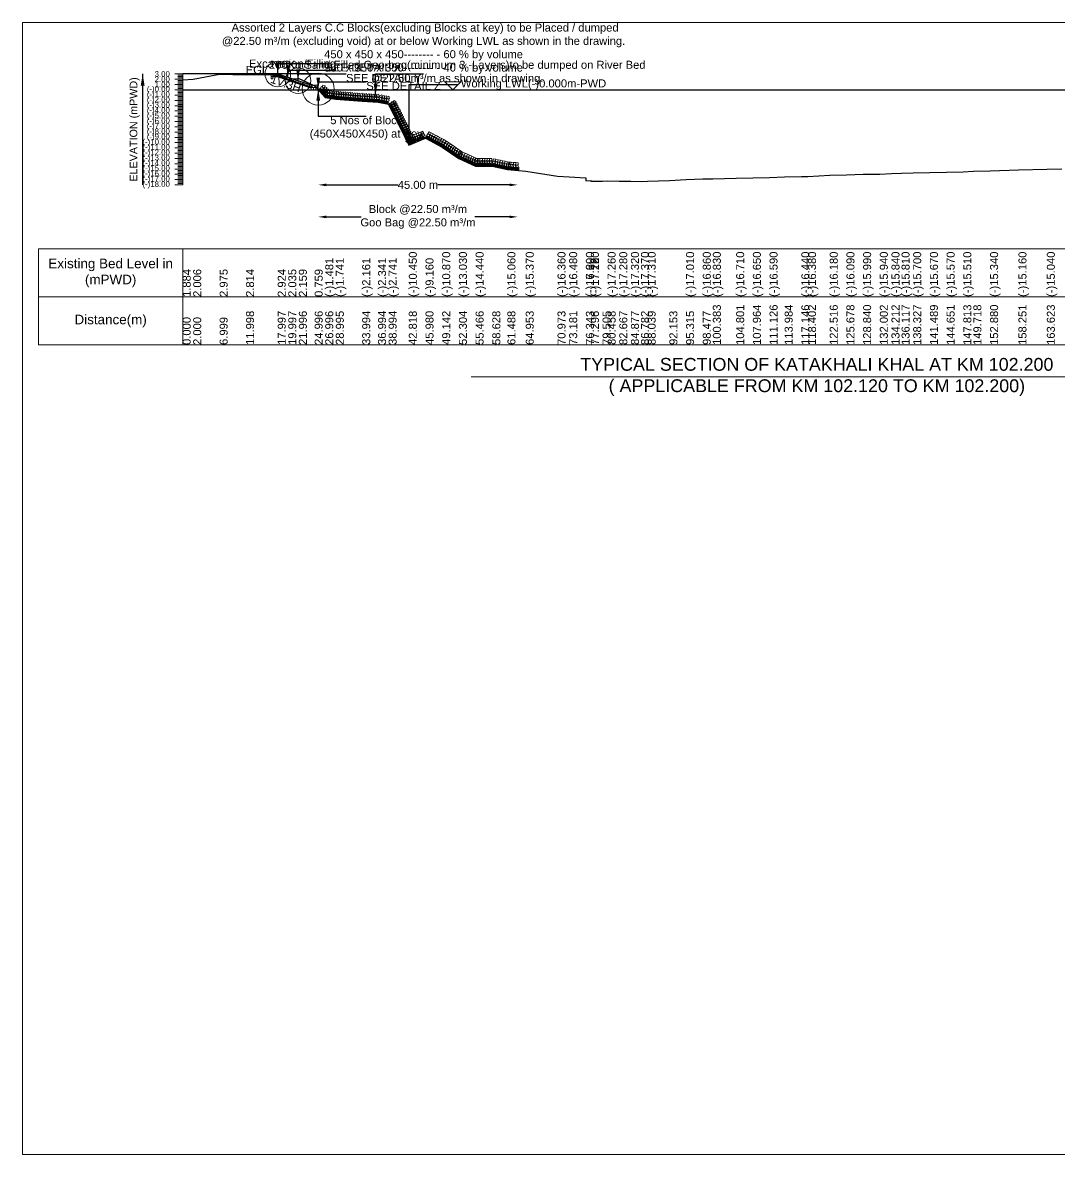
# Model space of a CAD drawing. Header units: inches. Extents: x 89000 to 845000, y -7071 to 31.
# Drawn here: x 475000 to 481478, y -7071 to 0 of the extents above; entities that cross this region are included whole.
import ezdxf

# ---------------------------------------------------------------- set-up
doc = ezdxf.new("R2010")
doc.units = ezdxf.units.IN
doc.header["$LTSCALE"] = 7
doc.header["$MEASUREMENT"] = 0
for name, color, linetype, lineweight in [('Cross section Data Border', 7, 'Continuous', 9), ('Cross Section Labels', 7, 'Continuous', 9), ('Existing_Bed_Level for Xsection', 7, 'Continuous', 25), ('Long Section Labels', 7, 'Continuous', 9)]:
    doc.layers.add(name, color=color, linetype=linetype, lineweight=lineweight)
doc.styles.get("Standard").update_dxf_attribs({"font": 'arial.ttf'})
doc.dimstyles.new('Appron Lebeling Style', dxfattribs={"dimtxt": 50, "dimasz": 50, "dimexe": 0.18, "dimexo": 0.0625, "dimgap": 0.09, "dimtad": 0, "dimtih": 1, "dimtoh": 1, "dimdec": 4, "dimzin": 0, "dimdsep": 46, "dimtxsty": 'Standard', "dimcen": 0.09, "dimse1": 1, "dimse2": 1, "dimadec": 0, "dimazin": 0, "dimtfac": 1, "dimtdec": 4, "dimtofl": 0, "dimtmove": 0, "dimatfit": 3, "dimfxl": 1, "dimtolj": 1, "dimtzin": 0, "dimarcsym": 0})
doc.dimstyles.get("Standard").update_dxf_attribs({"dimtxt": 0.18, "dimasz": 0.18, "dimexe": 0.18, "dimexo": 0.0625, "dimgap": 0.09, "dimtad": 0, "dimtih": 1, "dimtoh": 1, "dimdec": 4, "dimzin": 0, "dimdsep": 46, "dimtxsty": 'Standard', "dimcen": 0.09, "dimadec": 0, "dimazin": 0, "dimtfac": 1, "dimtdec": 4, "dimtofl": 0, "dimtmove": 0, "dimatfit": 3, "dimfxl": 1, "dimtolj": 1, "dimtzin": 0, "dimarcsym": 0})

# ---------------------------------------------------------------- blocks, each defined once
blk = doc.blocks.new('*D311')
at = {"layer": 'Cross Section Labels', "color": 0, "lineweight": -2, "transparency": 16777216}
for p, q in [((476897.2, -1013.8), (477346.5, -1013.8)), ((478042.9, -1013.8), (477593.7, -1013.8))]:
    blk.add_line(p, q, dxfattribs=at)
at = {"layer": 'Cross Section Labels', "color": 0, "transparency": 16777216}
for points in [[(476897.2, -1005.5), (476897.2, -1022.1), (476847.2, -1013.8)], [(478042.9, -1005.5), (478042.9, -1022.1), (478092.9, -1013.8)]]:
    blk.add_solid(points, dxfattribs=at)
at = {"layer": 'Defpoints', "color": 0, "transparency": 16777216}
for p in [(476847.2, -419.8), (478092.9, -922.5), (478092.9, -1013.8)]:
    blk.add_point(p, dxfattribs=at)
at = {"layer": 'Cross Section Labels', "color": 0, "transparency": 16777216, "insert": (477470.1, -1013.8), "char_height": 50, "attachment_point": 5}
blk.add_mtext('\\A1;45.00 m', dxfattribs=at)
blk = doc.blocks.new('*D312')
at = {"layer": 'Cross Section Labels', "color": 0, "lineweight": -2, "transparency": 16777216}
for p, q in [((476897.2, -1213.8), (477114.5, -1213.8)), ((478042.9, -1213.8), (477825.7, -1213.8))]:
    blk.add_line(p, q, dxfattribs=at)
at = {"layer": 'Cross Section Labels', "color": 0, "transparency": 16777216}
for points in [[(476897.2, -1205.5), (476897.2, -1222.1), (476847.2, -1213.8)], [(478042.9, -1205.5), (478042.9, -1222.1), (478092.9, -1213.8)]]:
    blk.add_solid(points, dxfattribs=at)
at = {"layer": 'Defpoints', "color": 0, "transparency": 16777216}
for p in [(476847.2, -419.8), (478092.9, -922.5), (478092.9, -1213.8)]:
    blk.add_point(p, dxfattribs=at)
at = {"layer": 'Cross Section Labels', "color": 0, "transparency": 16777216, "insert": (477470.1, -1213.8), "char_height": 50, "attachment_point": 5}
blk.add_mtext('\\A1;Block @22.50 m³/m ^JGoo Bag @22.50 m³/m ', dxfattribs=at)

msp = doc.modelspace()

# ---------------------------------------------------------------- linework, layer by layer
at = {"layer": 'Cross section Data Border'}
msp.add_lwpolyline([(475100, -1413.79), (484025.2703, -1413.79), (484025.2703, -2013.79), (475100, -2013.79)], close=True, dxfattribs=at)
for points in [[(476000, -1413.79), (476000, -2013.79)], [(475100, -1713.79), (484025.2703, -1713.79)]]:
    msp.add_lwpolyline(points, dxfattribs=at)
at = {"layer": 'Cross Section Labels'}
for points in [[(475000, 0), (485000, 0), (485000, -7071), (475000, -7071)], [(477688.22452, -419.79), (477738.22452, -369.79), (477638.22452, -369.79)]]:
    msp.add_lwpolyline(points, close=True, dxfattribs=at)
msp.add_lwpolyline([(477802.63515, -2213.79), (479962.63515, -2213.79), (482122.63515, -2213.79)], dxfattribs=at)
for centre, radius in [((476594.77452, -320.79), 80), ((476720.99952, -362.865), 80), ((476847.22452, -414.84), 100)]:
    msp.add_circle(centre, radius, dxfattribs=at)
at = {"layer": 'Existing_Bed_Level for Xsection'}
for points in [[(476847.22452, -320.79), (476000, -320.79)], [(476000, -357.618), (476065.98918, -353.592), (476230.96214, -321.615), (476395.9351, -326.928), (476593.90265, -323.298), (476659.89183, -352.635), (476725.88102, -348.543), (476824.86479, -394.743), (476890.85398, -468.663), (476956.84316, -477.243), (477121.81612, -491.103), (477220.79989, -497.043), (477286.78908, -510.243), (477412.97907, -764.64), (477517.32976, -722.07), (477621.68104, -778.5), (477726.03278, -849.78), (477830.38491, -896.31), (477934.73737, -896.31), (478029.1054, -916.77), (478143.44307, -927), (478342.10462, -959.67), (478414.96897, -963.63), (478519.31397, -970.56), (478519.31397, -987.39), (478550.7798, -986.07), (478550.7798, -988.05), (478550.7798, -990.36), (478623.65978, -990.36), (478655.11946, -989.37), (478728.00631, -990.03), (478800.94047, -991.35), (478863.80217, -993), (478905.29194, -991.02), (479041.04944, -986.07), (479145.39814, -981.12), (479249.74726, -976.17), (479312.63952, -975.18), (479458.44658, -971.22), (479562.79673, -969.24), (479667.14716, -967.26), (479761.47955, -963.63), (479865.81921, -962.31), (479907.25998, -960.33), (480043.04229, -953.73), (480147.38794, -950.76), (480251.73406, -947.46), (480356.08061, -945.81), (480429.00546, -942.51), (480491.8723, -941.52), (480564.77489, -937.89), (480669.12257, -936.9), (480773.47058, -933.6), (480877.81889, -931.62), (480940.70567, -927), (481045.04869, -926.01), (481222.29117, -920.07), (481399.56442, -916.11), (481493.88351, -913.8)], [(476810.09952, -392.565), (476596.29863, -321.29804), (476594.77452, -320.79), (476593.16797, -320.79), (476563.46797, -320.79)], [(476563.46797, -330.69), (476593.16797, -330.69), (476810.09952, -403.00052)], [(476563.46797, -333.99), (476592.63245, -333.99), (476805.48245, -404.94)], [(476563.46797, -337.29), (476592.09694, -337.29), (476802.67452, -407.48253)], [(476000, -419.79), (483925.2703, -419.79)]]:
    msp.add_lwpolyline(points, dxfattribs=at)
at = {"layer": 'Long Section Labels'}
for points in [[(476000, -320.79), (475950, -320.79)], [(476000, -329.04), (475970, -329.04)], [(476000, -337.29), (475970, -337.29)], [(476000, -345.54), (475970, -345.54)], [(476000, -1013.79), (476000, -980.79), (476000, -947.79), (476000, -914.79), (476000, -881.79), (476000, -848.79), (476000, -815.79), (476000, -782.79), (476000, -749.79), (476000, -716.79), (476000, -683.79), (476000, -650.79), (476000, -617.79), (476000, -584.79), (476000, -551.79), (476000, -518.79), (476000, -485.79), (476000, -452.79), (476000, -419.79), (476000, -386.79), (476000, -353.79), (476000, -320.79)], [(476000, -353.79), (475950, -353.79)], [(476000, -386.79), (475950, -386.79)], [(476000, -419.79), (475950, -419.79)], [(476000, -362.04), (475970, -362.04)], [(476000, -370.29), (475970, -370.29)], [(476000, -378.54), (475970, -378.54)], [(476000, -395.04), (475970, -395.04)], [(476000, -403.29), (475970, -403.29)], [(476000, -411.54), (475970, -411.54)], [(476000, -452.79), (475950, -452.79)], [(476000, -485.79), (475950, -485.79)], [(476000, -428.04), (475970, -428.04)], [(476000, -436.29), (475970, -436.29)], [(476000, -444.54), (475970, -444.54)], [(476000, -461.04), (475970, -461.04)], [(476000, -469.29), (475970, -469.29)], [(476000, -477.54), (475970, -477.54)], [(476000, -494.04), (475970, -494.04)], [(476000, -518.79), (475950, -518.79)], [(476000, -551.79), (475950, -551.79)], [(476000, -502.29), (475970, -502.29)], [(476000, -510.54), (475970, -510.54)], [(476000, -527.04), (475970, -527.04)], [(476000, -535.29), (475970, -535.29)], [(476000, -543.54), (475970, -543.54)], [(476000, -560.04), (475970, -560.04)], [(476000, -584.79), (475950, -584.79)], [(476000, -617.79), (475950, -617.79)], [(476000, -568.29), (475970, -568.29)], [(476000, -576.54), (475970, -576.54)], [(476000, -593.04), (475970, -593.04)], [(476000, -601.29), (475970, -601.29)], [(476000, -609.54), (475970, -609.54)], [(476000, -626.04), (475970, -626.04)], [(476000, -634.29), (475970, -634.29)], [(476000, -650.79), (475950, -650.79)], [(476000, -683.79), (475950, -683.79)], [(476000, -642.54), (475970, -642.54)], [(476000, -659.04), (475970, -659.04)], [(476000, -667.29), (475970, -667.29)], [(476000, -675.54), (475970, -675.54)], [(476000, -692.04), (475970, -692.04)], [(476000, -700.29), (475970, -700.29)], [(476000, -716.79), (475950, -716.79)], [(476000, -749.79), (475950, -749.79)], [(476000, -708.54), (475970, -708.54)], [(476000, -725.04), (475970, -725.04)], [(476000, -733.29), (475970, -733.29)], [(476000, -741.54), (475970, -741.54)], [(476000, -758.04), (475970, -758.04)], [(476000, -766.29), (475970, -766.29)], [(476000, -774.54), (475970, -774.54)], [(476000, -782.79), (475950, -782.79)], [(476000, -815.79), (475950, -815.79)], [(476000, -791.04), (475970, -791.04)], [(476000, -799.29), (475970, -799.29)], [(476000, -807.54), (475970, -807.54)], [(476000, -824.04), (475970, -824.04)], [(476000, -832.29), (475970, -832.29)], [(476000, -840.54), (475970, -840.54)], [(476000, -848.79), (475950, -848.79)], [(476000, -881.79), (475950, -881.79)], [(476000, -914.79), (475950, -914.79)], [(476000, -857.04), (475970, -857.04)], [(476000, -865.29), (475970, -865.29)], [(476000, -873.54), (475970, -873.54)], [(476000, -890.04), (475970, -890.04)], [(476000, -898.29), (475970, -898.29)], [(476000, -906.54), (475970, -906.54)], [(476000, -947.79), (475950, -947.79)], [(476000, -980.79), (475950, -980.79)], [(476000, -923.04), (475970, -923.04)], [(476000, -931.29), (475970, -931.29)], [(476000, -939.54), (475970, -939.54)], [(476000, -956.04), (475970, -956.04)], [(476000, -964.29), (475970, -964.29)], [(476000, -972.54), (475970, -972.54)], [(476000, -989.04), (475970, -989.04)], [(476000, -1013.79), (475950, -1013.79)], [(476000, -997.29), (475970, -997.29)], [(476000, -1005.54), (475970, -1005.54)]]:
    msp.add_lwpolyline(points, dxfattribs=at)
for points in [[(476563.46797, -320.79), (476553.56797, -320.79), (476553.56797, -335.64), (476563.46797, -335.64)], [(476563.46797, -335.64), (476553.56797, -335.64), (476553.56797, -350.49), (476563.46797, -350.49)], [(476578.31797, -320.79), (476563.46797, -320.79), (476563.46797, -330.69), (476578.31797, -330.69)], [(476593.16797, -320.79), (476578.31797, -320.79), (476578.31797, -330.69), (476593.16797, -330.69)], [(476610.38657, -325.99402), (476596.29863, -321.29804), (476593.16797, -330.69), (476607.25592, -335.38598)], [(476624.47452, -330.69), (476610.38657, -325.99402), (476607.25592, -335.38598), (476621.34386, -340.08196)], [(476638.56247, -335.38598), (476624.47452, -330.69), (476621.34386, -340.08196), (476635.43181, -344.77795)], [(476652.65041, -340.08196), (476638.56247, -335.38598), (476635.43181, -344.77795), (476649.51976, -349.47393)], [(476666.73836, -344.77795), (476652.65041, -340.08196), (476649.51976, -349.47393), (476663.60771, -354.16991)], [(476680.82631, -349.47393), (476666.73836, -344.77795), (476663.60771, -354.16991), (476677.69565, -358.86589)], [(476694.91425, -354.16991), (476680.82631, -349.47393), (476677.69565, -358.86589), (476691.7836, -363.56188)], [(476709.0022, -358.86589), (476694.91425, -354.16991), (476691.7836, -363.56188), (476705.87155, -368.25786)], [(476723.09015, -363.56188), (476709.0022, -358.86589), (476705.87155, -368.25786), (476719.95949, -372.95384)], [(476737.1781, -368.25786), (476723.09015, -363.56188), (476719.95949, -372.95384), (476734.04744, -377.64982)], [(476751.26604, -372.95384), (476737.1781, -368.25786), (476734.04744, -377.64982), (476748.13539, -382.34581)], [(476765.35399, -377.64982), (476751.26604, -372.95384), (476748.13539, -382.34581), (476762.22333, -387.04179)], [(476779.44194, -382.34581), (476765.35399, -377.64982), (476762.22333, -387.04179), (476776.31128, -391.73777)], [(476793.52988, -387.04179), (476779.44194, -382.34581), (476776.31128, -391.73777), (476790.39923, -396.43375)], [(476807.61783, -391.73777), (476793.52988, -387.04179), (476790.39923, -396.43375), (476804.48718, -401.12973)], [(476817.52452, -404.94), (476802.67452, -404.94), (476802.67452, -419.79), (476817.52452, -419.79)], [(476824.94952, -390.09), (476810.09952, -390.09), (476810.09952, -404.94), (476824.94952, -404.94)], [(476832.37452, -404.94), (476817.52452, -404.94), (476817.52452, -419.79), (476832.37452, -419.79)], [(476839.79952, -390.09), (476824.94952, -390.09), (476824.94952, -404.94), (476839.79952, -404.94)], [(476847.22452, -404.94), (476832.37452, -404.94), (476832.37452, -419.79), (476847.22452, -419.79)], [(476879.64239, -404.45467), (476865.54169, -399.79713), (476860.88415, -413.89783), (476874.98485, -418.55537)], [(476889.53182, -415.53265), (476875.43112, -410.87511), (476870.77358, -424.97581), (476884.87428, -429.63335)], [(476890.72037, -394.56524), (476876.61967, -389.9077), (476871.96213, -404.0084), (476886.06283, -408.66594)], [(476899.42125, -426.61063), (476885.32055, -421.95309), (476880.66301, -436.05379), (476894.76372, -440.71133)], [(476900.6098, -405.64322), (476886.5091, -400.98568), (476881.85156, -415.08638), (476895.95226, -419.74392)], [(476901.20459, -420.34817), (476887.4907, -426.0448), (476893.18733, -439.7587), (476906.90122, -434.06206)], [(476910.49923, -416.7212), (476896.39853, -412.06366), (476891.74099, -426.16436), (476905.84169, -430.8219)], [(476920.38867, -427.79918), (476906.28796, -423.14164), (476901.63042, -437.24234), (476915.73113, -441.89988)], [(476915.93063, -422.26287), (476902.21674, -427.9595), (476907.91338, -441.6734), (476921.62727, -435.97676)], [(476930.65668, -424.17757), (476916.94279, -429.8742), (476922.63942, -443.5881), (476936.35331, -437.89146)], [(476899.28989, -435.07422), (476885.576, -440.77085), (476891.27263, -454.48474), (476904.98652, -448.78811)], [(476909.31069, -437.68861), (476895.20998, -433.03107), (476890.55244, -447.13177), (476904.65315, -451.78931)], [(476914.01593, -436.98891), (476900.30204, -442.68555), (476905.99868, -456.39944), (476919.71257, -450.70281)], [(476928.74198, -438.90361), (476915.02809, -444.60025), (476920.72472, -458.31414), (476934.43861, -452.61751)], [(476943.46803, -440.81831), (476929.75413, -446.51495), (476935.45077, -460.22884), (476949.16466, -454.53221)], [(476945.38273, -426.09227), (476931.66883, -431.7889), (476937.36547, -445.5028), (476951.07936, -439.80616)], [(476958.19407, -442.73301), (476944.48018, -448.42965), (476950.17681, -462.14354), (476963.89071, -456.44691)], [(476960.10877, -428.00697), (476946.39488, -433.7036), (476952.09151, -447.4175), (476965.80541, -441.72086)], [(476971.4216, -443.9505), (476957.98088, -450.26473), (476964.2951, -463.70545), (476977.73583, -457.39123)], [(476972.66483, -429.15264), (476959.2241, -435.46686), (476965.53833, -448.90758), (476978.97905, -442.59336)], [(476986.21947, -445.19373), (476972.77875, -451.50795), (476979.09297, -464.94868), (476992.53369, -458.63445)], [(476987.4627, -430.39586), (476974.02197, -436.71008), (476980.33619, -450.15081), (476993.77692, -443.83659)], [(477001.01734, -446.43695), (476987.57661, -452.75118), (476993.89084, -466.1919), (477007.33156, -459.87768)], [(477002.26056, -431.63909), (476988.81984, -437.95331), (476995.13406, -451.39403), (477008.57479, -445.07981)], [(477015.81521, -447.68018), (477002.37448, -453.9944), (477008.68871, -467.43513), (477022.12943, -461.1209)], [(477017.05843, -432.88231), (477003.61771, -439.19653), (477009.93193, -452.63726), (477023.37265, -446.32304)], [(477030.61308, -448.9234), (477017.17235, -455.23763), (477023.48657, -468.67835), (477036.9273, -462.36413)], [(477031.8563, -434.12554), (477018.41557, -440.43976), (477024.7298, -453.88048), (477038.17052, -447.56626)], [(477045.41094, -450.16663), (477031.97022, -456.48085), (477038.28444, -469.92158), (477051.72517, -463.60735)], [(477046.65417, -435.36876), (477033.21344, -441.68298), (477039.52767, -455.12371), (477052.96839, -448.80949)], [(477060.20881, -451.40985), (477046.76809, -457.72408), (477053.08231, -471.1648), (477066.52303, -464.85058)], [(477061.45204, -436.61198), (477048.01131, -442.92621), (477054.32553, -456.36693), (477067.76626, -450.05271)], [(477075.00668, -452.65308), (477061.56595, -458.9673), (477067.88018, -472.40803), (477081.3209, -466.0938)], [(477076.2499, -437.85521), (477062.80918, -444.16943), (477069.1234, -457.61016), (477082.56413, -451.29593)], [(477089.80455, -453.8963), (477076.36382, -460.21052), (477082.67804, -473.65125), (477096.11877, -467.33703)], [(477091.04777, -439.09843), (477077.60705, -445.41266), (477083.92127, -458.85338), (477097.36199, -452.53916)], [(477104.60241, -455.13953), (477091.16169, -461.45375), (477097.47591, -474.89447), (477110.91664, -468.58025)], [(477105.84564, -440.34166), (477092.40491, -446.65588), (477098.71914, -460.09661), (477112.15986, -453.78238)], [(477119.40028, -456.38275), (477105.95956, -462.69697), (477112.27378, -476.1377), (477125.71451, -469.82348)], [(477120.64351, -441.58488), (477107.20278, -447.89911), (477113.517, -461.33983), (477126.95773, -455.02561)], [(477133.3953, -457.33988), (477120.10917, -463.97322), (477126.74251, -477.25935), (477140.02864, -470.62601)], [(477134.28484, -442.51654), (477120.99871, -449.14989), (477127.63206, -462.43602), (477140.91819, -455.80267)], [(477148.21863, -458.22942), (477134.9325, -464.86277), (477141.56584, -478.1489), (477154.85198, -471.51555)], [(477149.10818, -443.40609), (477135.82205, -450.03943), (477142.45539, -463.32556), (477155.74152, -456.69222)], [(477163.04197, -459.11897), (477149.75583, -465.75231), (477156.38918, -479.03844), (477169.67531, -472.4051)], [(477163.93151, -444.29564), (477150.64538, -450.92898), (477157.27872, -464.21511), (477170.56485, -457.58177)], [(477177.8653, -460.00851), (477164.57917, -466.64186), (477171.21251, -479.92799), (477184.49864, -473.29465)], [(477178.75484, -445.18518), (477165.46871, -451.81852), (477172.10206, -465.10466), (477185.38819, -458.47131)], [(477192.68863, -460.89806), (477179.4025, -467.5314), (477186.03584, -480.81753), (477199.32197, -474.18419)], [(477193.57818, -446.07473), (477180.29205, -452.70807), (477186.92539, -465.9942), (477200.21152, -459.36086)], [(477207.51196, -461.78761), (477194.22583, -468.42095), (477200.85918, -481.70708), (477214.14531, -475.07374)], [(477208.40151, -446.96427), (477195.11538, -453.59762), (477201.74872, -466.88375), (477215.03485, -460.2504)], [(477222.3353, -462.67715), (477209.04917, -469.3105), (477215.68251, -482.59663), (477228.96864, -475.96328)], [(477223.22484, -447.85382), (477209.93871, -454.48716), (477216.57206, -467.77329), (477229.85819, -461.13995)], [(477241.5924, -466.12468), (477227.5225, -470.87447), (477232.2723, -484.94437), (477246.3422, -480.19457)], [(477244.50518, -451.56314), (477230.43529, -456.31294), (477235.18508, -470.38284), (477249.25498, -465.63304)], [(477256.15393, -469.03746), (477242.08404, -473.78726), (477246.83383, -487.85715), (477260.90373, -483.10735)], [(477259.06671, -454.47593), (477244.99682, -459.22572), (477249.74662, -473.29562), (477263.81651, -468.54582)], [(477270.71546, -471.95024), (477256.64557, -476.70004), (477261.39536, -490.76993), (477275.46526, -486.02014)], [(477273.62824, -457.38871), (477259.55835, -462.13851), (477264.30815, -476.2084), (477278.37804, -471.45861)], [(477285.27699, -474.86303), (477271.2071, -479.61282), (477275.95689, -493.68272), (477290.02679, -488.93292)], [(477288.18978, -460.30149), (477274.11988, -465.05129), (477278.86968, -479.12119), (477292.93957, -474.37139)], [(477320.45884, -500.71653), (477308.09731, -492.4876), (477299.86839, -504.84912), (477312.22991, -513.07805)], [(477333.76211, -494.11763), (477321.40058, -485.8887), (477313.17166, -498.25023), (477325.53318, -506.47915)], [(477327.05773, -514.0198), (477314.69621, -505.79087), (477306.46728, -518.1524), (477318.82881, -526.38132)], [(477333.65663, -527.32307), (477321.29511, -519.09414), (477313.06618, -531.45567), (477325.42771, -539.68459)], [(477340.25553, -540.62634), (477327.89401, -532.39742), (477319.66508, -544.75894), (477332.0266, -552.98787)], [(477340.36101, -507.4209), (477327.99948, -499.19197), (477319.77056, -511.5535), (477332.13208, -519.78242)], [(477346.85443, -553.92961), (477334.4929, -545.70069), (477326.26398, -558.06221), (477338.6255, -566.29114)], [(477346.9599, -520.72417), (477334.59838, -512.49525), (477326.36945, -524.85677), (477338.73098, -533.0857)], [(477353.45333, -567.23289), (477341.0918, -559.00396), (477332.86288, -571.36548), (477345.2244, -579.59441)], [(477353.5588, -534.02744), (477341.19728, -525.79852), (477332.96835, -538.16004), (477345.32988, -546.38897)], [(477360.1577, -547.33072), (477347.79618, -539.10179), (477339.56725, -551.46331), (477351.92877, -559.69224)], [(477366.7566, -560.63399), (477354.39507, -552.40506), (477346.16615, -564.76659), (477358.52767, -572.99551)], [(477360.05222, -580.53616), (477347.6907, -572.30723), (477339.46177, -584.66876), (477351.8233, -592.89768)], [(477366.65112, -593.83943), (477354.2896, -585.6105), (477346.06067, -597.97203), (477358.4222, -606.20095)], [(477373.25002, -607.1427), (477360.8885, -598.91378), (477352.65957, -611.2753), (477365.02109, -619.50423)], [(477373.3555, -573.93726), (477360.99397, -565.70833), (477352.76505, -578.06986), (477365.12657, -586.29878)], [(477379.84892, -620.44597), (477367.48739, -612.21705), (477359.25847, -624.57857), (477371.61999, -632.8075)], [(477379.95439, -587.24053), (477367.59287, -579.01161), (477359.36394, -591.37313), (477371.72547, -599.60206)], [(477386.44782, -633.74925), (477374.08629, -625.52032), (477365.85737, -637.88184), (477378.21889, -646.11077)], [(477386.55329, -600.5438), (477374.19177, -592.31488), (477365.96284, -604.6764), (477378.32437, -612.90533)], [(477393.15219, -613.84708), (477380.79067, -605.61815), (477372.56174, -617.97967), (477384.92326, -626.2086)], [(477399.75109, -627.15035), (477387.38956, -618.92142), (477379.16064, -631.28295), (477391.52216, -639.51187)], [(477406.34999, -640.45362), (477393.98846, -632.22469), (477385.75954, -644.58622), (477398.12106, -652.81514)], [(477393.04671, -647.05252), (477380.68519, -638.82359), (477372.45626, -651.18512), (477384.81779, -659.41404)], [(477399.64561, -660.35579), (477387.28409, -652.12686), (477379.05516, -664.48839), (477391.41669, -672.71731)], [(477406.24451, -673.65906), (477393.88298, -665.43014), (477385.65406, -677.79166), (477398.01558, -686.02059)], [(477412.84341, -686.96233), (477400.48188, -678.73341), (477392.25296, -691.09493), (477404.61448, -699.32386)], [(477412.94888, -653.75689), (477400.58736, -645.52797), (477392.35843, -657.88949), (477404.71996, -666.11842)], [(477419.4423, -700.26561), (477407.08078, -692.03668), (477398.85185, -704.3982), (477411.21338, -712.62713)], [(477419.54778, -667.06016), (477407.18626, -658.83124), (477398.95733, -671.19276), (477411.31886, -679.42169)], [(477426.0412, -713.56888), (477413.67968, -705.33995), (477405.45075, -717.70148), (477417.81228, -725.9304)], [(477426.14668, -680.36344), (477413.78515, -672.13451), (477405.55623, -684.49604), (477417.91775, -692.72496)], [(477432.40144, -699.0852), (477425.80254, -685.78192), (477412.49927, -692.38082), (477419.09816, -705.68409)], [(477431.51769, -706.82422), (477417.76783, -712.43349), (477423.37711, -726.18335), (477437.12696, -720.57408)], [(477439.00033, -712.38847), (477432.40144, -699.0852), (477419.09816, -705.68409), (477425.69706, -718.98737)], [(477445.26755, -701.21495), (477431.51769, -706.82422), (477437.12696, -720.57408), (477450.87682, -714.96481)], [(477459.01741, -695.60568), (477445.26755, -701.21495), (477450.87682, -714.96481), (477464.62668, -709.35554)], [(477472.76726, -689.99641), (477459.01741, -695.60568), (477464.62668, -709.35554), (477478.37653, -703.74626)], [(477472.99767, -703.00715), (477463.88756, -714.7344), (477475.61481, -723.84451), (477484.72492, -712.11726)], [(477486.51712, -684.38714), (477472.76726, -689.99641), (477478.37653, -703.74626), (477492.12639, -698.13699)], [(477486.74753, -697.39788), (477477.63742, -709.12512), (477489.36467, -718.23524), (477498.47478, -706.50799)], [(477500.26698, -678.77786), (477486.51712, -684.38714), (477492.12639, -698.13699), (477505.87625, -692.52772)], [(477500.49739, -691.7886), (477491.38728, -703.51585), (477503.11452, -712.62597), (477512.22464, -700.89872)], [(477543.10547, -696.90544), (477528.26099, -697.31037), (477528.66592, -712.15485), (477543.51039, -711.74992)], [(477553.0125, -688.46843), (477539.95011, -681.40469), (477532.88637, -694.46708), (477545.94876, -701.53082)], [(477556.16786, -703.96919), (477541.32338, -704.37411), (477541.72831, -719.21859), (477556.57278, -718.81366)], [(477566.07489, -695.53218), (477553.0125, -688.46843), (477545.94876, -701.53082), (477559.01115, -708.59457)], [(477579.13728, -702.59592), (477566.07489, -695.53218), (477559.01115, -708.59457), (477572.07354, -715.65831)], [(477592.19967, -709.65966), (477579.13728, -702.59592), (477572.07354, -715.65831), (477585.13593, -722.72205)], [(477404.01798, -718.04277), (477390.26812, -723.65204), (477395.87739, -737.4019), (477409.62725, -731.79262)], [(477404.24839, -731.05351), (477395.13828, -742.78076), (477406.86552, -751.89087), (477415.97564, -740.16362)], [(477417.76783, -712.43349), (477404.01798, -718.04277), (477409.62725, -731.79262), (477423.37711, -726.18335)], [(477417.99825, -725.44424), (477408.88813, -737.17148), (477420.61538, -746.2816), (477429.72549, -734.55435)], [(477432.6401, -726.87215), (477420.27858, -718.64322), (477412.04965, -731.00475), (477424.41117, -739.23367)], [(477439.239, -740.17542), (477426.87747, -731.9465), (477418.64855, -744.30802), (477431.01007, -752.53695)], [(477431.7481, -719.83496), (477422.63799, -731.56221), (477434.36524, -740.67232), (477443.47535, -728.94508)], [(477445.59923, -725.69174), (477439.00033, -712.38847), (477425.69706, -718.98737), (477432.29596, -732.29064)], [(477452.19813, -738.99501), (477445.59923, -725.69174), (477432.29596, -732.29064), (477438.89486, -745.59391)], [(477445.49796, -714.22569), (477436.38785, -725.95294), (477448.11509, -735.06305), (477457.22521, -723.33581)], [(477459.24782, -708.61642), (477450.1377, -720.34367), (477461.86495, -729.45378), (477470.97507, -717.72653)], [(477569.23025, -711.03293), (477554.38577, -711.43786), (477554.7907, -726.28233), (477569.63517, -725.87741)], [(477582.29264, -718.09667), (477567.44816, -718.5016), (477567.85308, -733.34608), (477582.69756, -732.94115)], [(477595.35503, -725.16042), (477580.51055, -725.56534), (477580.91547, -740.40982), (477595.75995, -740.0049)], [(477605.26206, -716.72341), (477592.19967, -709.65966), (477585.13593, -722.72205), (477598.19832, -729.7858)], [(477608.41742, -732.22416), (477593.57294, -732.62909), (477593.97786, -747.47357), (477608.82234, -747.06864)], [(477618.32445, -723.78715), (477605.26206, -716.72341), (477598.19832, -729.7858), (477611.26071, -736.84954)], [(477621.47981, -739.28791), (477606.63533, -739.69283), (477607.04025, -754.53731), (477621.88473, -754.13238)], [(477631.38684, -730.85089), (477618.32445, -723.78715), (477611.26071, -736.84954), (477624.3231, -743.91328)], [(477634.5422, -746.35165), (477619.69772, -746.75657), (477620.10264, -761.60105), (477634.94712, -761.19613)], [(477644.44923, -737.91464), (477631.38684, -730.85089), (477624.3231, -743.91328), (477637.38549, -750.97703)], [(477650.05853, -756.22926), (477635.25171, -755.09766), (477634.12011, -769.90449), (477648.92693, -771.03608)], [(477660.78457, -748.86145), (477648.52227, -740.48539), (477640.1462, -752.74769), (477652.4085, -761.12376)], [(477662.32083, -764.60533), (477647.51401, -763.47373), (477646.38241, -778.28055), (477661.18923, -779.41215)], [(477673.04687, -757.23752), (477660.78457, -748.86145), (477652.4085, -761.12376), (477664.6708, -769.49982)], [(477674.58313, -772.98139), (477659.77631, -771.84979), (477658.64471, -786.65661), (477673.45154, -787.78821)], [(477685.30917, -765.61358), (477673.04687, -757.23752), (477664.6708, -769.49982), (477676.93311, -777.87588)], [(477697.57147, -773.98965), (477685.30917, -765.61358), (477676.93311, -777.87588), (477689.19541, -786.25195)], [(477709.83377, -782.36571), (477697.57147, -773.98965), (477689.19541, -786.25195), (477701.45771, -794.62801)], [(477686.84544, -781.35746), (477672.03861, -780.22586), (477670.90701, -795.03268), (477685.71384, -796.16428)], [(477699.10774, -789.73352), (477684.30092, -788.60192), (477683.16932, -803.40874), (477697.97614, -804.54034)], [(477711.37004, -798.10958), (477696.56322, -796.97798), (477695.43162, -811.78481), (477710.23844, -812.91641)], [(477722.09608, -790.74177), (477709.83377, -782.36571), (477701.45771, -794.62801), (477713.72001, -803.00408)], [(477723.63234, -806.48565), (477708.82552, -805.35405), (477707.69392, -820.16087), (477722.50074, -821.29247)], [(477734.35838, -799.11784), (477722.09608, -790.74177), (477713.72001, -803.00408), (477725.98231, -811.38014)], [(477735.89464, -814.86171), (477721.08782, -813.73011), (477719.95622, -828.53693), (477734.76304, -829.66853)], [(477746.62068, -807.4939), (477734.35838, -799.11784), (477725.98231, -811.38014), (477738.24462, -819.7562)], [(477743.05242, -819.70841), (477728.28199, -821.24362), (477729.81719, -836.01405), (477744.58762, -834.47885)], [(477752.28756, -810.54082), (477738.72476, -804.49325), (477732.67719, -818.05605), (477746.23999, -824.10362)], [(477756.61521, -825.75598), (477741.84478, -827.29119), (477743.37999, -842.06162), (477758.15042, -840.52642)], [(477765.85035, -816.58839), (477752.28756, -810.54082), (477746.23999, -824.10362), (477759.80278, -830.15119)], [(477770.17801, -831.80355), (477755.40758, -833.33876), (477756.94278, -848.10919), (477771.71321, -846.57399)], [(477779.41315, -822.63596), (477765.85035, -816.58839), (477759.80278, -830.15119), (477773.36558, -836.19876)], [(477783.7408, -837.85112), (477768.97037, -839.38633), (477770.50557, -854.15676), (477785.27601, -852.62156)], [(477792.97594, -828.68353), (477779.41315, -822.63596), (477773.36558, -836.19876), (477786.92837, -842.24633)], [(477797.3036, -843.89869), (477782.53317, -845.4339), (477784.06837, -860.20433), (477798.8388, -858.66913)], [(477806.53874, -834.7311), (477792.97594, -828.68353), (477786.92837, -842.24633), (477800.49117, -848.2939)], [(477820.10153, -840.77868), (477806.53874, -834.7311), (477800.49117, -848.2939), (477814.05396, -854.34147)], [(477833.66432, -846.82625), (477820.10153, -840.77868), (477814.05396, -854.34147), (477827.61675, -860.38904)], [(477847.22712, -852.87382), (477833.66432, -846.82625), (477827.61675, -860.38904), (477841.17955, -866.43661)], [(477810.86639, -849.94626), (477796.09596, -851.48147), (477797.63116, -866.2519), (477812.4016, -864.7167)], [(477824.42919, -855.99383), (477809.65875, -857.52904), (477811.19396, -872.29947), (477825.96439, -870.76427)], [(477837.99198, -862.0414), (477823.22155, -863.57661), (477824.75675, -878.34704), (477839.52718, -876.81184)], [(477838.22692, -861.91389), (477825.362, -869.33119), (477832.7793, -882.19611), (477845.64422, -874.77881)], [(477842.92811, -849.78), (477828.07811, -849.78), (477828.07811, -864.63), (477842.92811, -864.63)], [(477853.07692, -861.91389), (477840.212, -869.33119), (477847.6293, -882.19611), (477860.49422, -874.77881)], [(477857.77811, -849.78), (477842.92811, -849.78), (477842.92811, -864.63), (477857.77811, -864.63)], [(477867.92692, -861.91389), (477855.062, -869.33119), (477862.4793, -882.19611), (477875.34422, -874.77881)], [(477872.62811, -849.78), (477857.77811, -849.78), (477857.77811, -864.63), (477872.62811, -864.63)], [(477882.77692, -861.91389), (477869.912, -869.33119), (477877.3293, -882.19611), (477890.19422, -874.77881)], [(477887.47811, -849.78), (477872.62811, -849.78), (477872.62811, -864.63), (477887.47811, -864.63)], [(477897.62692, -861.91389), (477884.762, -869.33119), (477892.1793, -882.19611), (477905.04422, -874.77881)], [(477902.32811, -849.78), (477887.47811, -849.78), (477887.47811, -864.63), (477902.32811, -864.63)], [(477912.47692, -861.91389), (477899.612, -869.33119), (477907.0293, -882.19611), (477919.89422, -874.77881)], [(477917.17811, -849.78), (477902.32811, -849.78), (477902.32811, -864.63), (477917.17811, -864.63)], [(477927.32692, -861.91389), (477914.462, -869.33119), (477921.8793, -882.19611), (477934.74422, -874.77881)], [(477932.02811, -849.78), (477917.17811, -849.78), (477917.17811, -864.63), (477932.02811, -864.63)], [(477949.29612, -864.27124), (477935.15167, -868.7942), (477939.67463, -882.93865), (477953.81908, -878.41568)], [(477956.46158, -853.40899), (477941.94877, -850.26245), (477938.80223, -864.77527), (477953.31505, -867.9218)], [(477963.80893, -867.41777), (477949.66449, -871.94073), (477954.18745, -886.08518), (477968.33189, -881.56222)], [(477970.9744, -856.55552), (477956.46158, -853.40899), (477953.31505, -867.9218), (477967.82787, -871.06834)], [(477978.32175, -870.56431), (477964.1773, -875.08727), (477968.70026, -889.23171), (477982.84471, -884.70875)], [(477985.48721, -859.70205), (477970.9744, -856.55552), (477967.82787, -871.06834), (477982.34068, -874.21487)], [(477992.83456, -873.71084), (477978.69012, -878.2338), (477983.21308, -892.37825), (477997.35753, -887.85529)], [(478000.00003, -862.84859), (477985.48721, -859.70205), (477982.34068, -874.21487), (477996.8535, -877.3614)], [(478007.34738, -876.85737), (477993.20293, -881.38034), (477997.7259, -895.52478), (478011.87034, -891.00182)], [(478014.51285, -865.99512), (478000.00003, -862.84859), (477996.8535, -877.3614), (478011.36631, -880.50794)], [(478021.8602, -880.00391), (478007.71575, -884.52687), (478012.23871, -898.67131), (478026.38316, -894.14835)], [(478029.02566, -869.14165), (478014.51285, -865.99512), (478011.36631, -880.50794), (478025.87913, -883.65447)], [(478036.37301, -883.15044), (478022.22857, -887.6734), (478026.75153, -901.81785), (478040.89597, -897.29489)], [(478043.53848, -872.28819), (478029.02566, -869.14165), (478025.87913, -883.65447), (478040.39194, -886.801)], [(478046.94066, -883.83224), (478033.46592, -890.07356), (478039.70724, -903.5483), (478053.18198, -897.30698)], [(478052.70446, -872.16558), (478037.91355, -870.84221), (478036.59018, -885.63313), (478051.38109, -886.9565)], [(478061.73157, -885.15561), (478048.25684, -891.39693), (478054.49816, -904.87167), (478067.97289, -898.63035)], [(478067.49538, -873.48895), (478052.70446, -872.16558), (478051.38109, -886.9565), (478066.17201, -888.27987)], [(478076.52249, -886.47898), (478063.04776, -892.7203), (478069.28907, -906.19504), (478082.76381, -899.95372)], [(478082.28629, -874.81232), (478067.49538, -873.48895), (478066.17201, -888.27987), (478080.96292, -889.60324)], [(478091.3134, -887.80235), (478077.83867, -894.04367), (478084.07999, -907.51841), (478097.55472, -901.27709)], [(478097.07721, -876.13569), (478082.28629, -874.81232), (478080.96292, -889.60324), (478095.75384, -890.92661)]]:
    msp.add_lwpolyline(points, close=True, dxfattribs=at)
for centre, major_axis in [((476856.63081, -426.11478), (7.31378, -8.19278)), ((476860.81583, -422.37877), (7.31378, -8.19278)), ((476865.00084, -418.64276), (7.31378, -8.19278)), ((476871.25838, -442.50034), (7.31378, -8.19278)), ((476875.4434, -438.76433), (7.31378, -8.19278)), ((476879.62841, -435.02832), (7.31378, -8.19278)), ((476885.88595, -458.8859), (7.31378, -8.19278)), ((476890.07096, -455.1499), (7.31378, -8.19278)), ((476894.25598, -451.41389), (7.31378, -8.19278)), ((476902.48348, -467.34647), (10.89073, -1.41603)), ((476903.20681, -461.7833), (10.89073, -1.41603)), ((476903.93014, -456.22013), (10.89073, -1.41603)), ((476924.26494, -470.17853), (10.89073, -1.41603)), ((476924.98827, -464.61535), (10.89073, -1.41603)), ((476925.7116, -459.05218), (10.89073, -1.41603)), ((476946.04639, -473.01058), (10.89073, -1.41603)), ((476946.76973, -467.44741), (10.89073, -1.41603)), ((476947.49306, -461.88423), (10.89073, -1.41603)), ((476967.75283, -475.34468), (10.94385, -0.91943)), ((476968.22249, -469.75438), (10.94385, -0.91943)), ((476968.69215, -464.16407), (10.94385, -0.91943)), ((476989.64052, -477.18355), (10.94385, -0.91943)), ((476990.11018, -471.59324), (10.94385, -0.91943)), ((476990.57985, -466.00294), (10.94385, -0.91943)), ((477011.52821, -479.02242), (10.94385, -0.91943)), ((477011.99787, -473.43211), (10.94385, -0.91943)), ((477012.46754, -467.8418), (10.94385, -0.91943)), ((477033.4159, -480.86128), (10.94385, -0.91943)), ((477033.88556, -475.27098), (10.94385, -0.91943)), ((477034.35523, -469.68067), (10.94385, -0.91943)), ((477055.30359, -482.70015), (10.94385, -0.91943)), ((477055.77325, -477.10984), (10.94385, -0.91943)), ((477056.24292, -471.51954), (10.94385, -0.91943)), ((477077.19128, -484.53902), (10.94385, -0.91943)), ((477077.66095, -478.94871), (10.94385, -0.91943)), ((477078.13061, -473.35841), (10.94385, -0.91943)), ((477099.07897, -486.37788), (10.94385, -0.91943)), ((477099.54864, -480.78758), (10.94385, -0.91943)), ((477100.0183, -475.19727), (10.94385, -0.91943)), ((477120.96666, -488.21675), (10.94385, -0.91943)), ((477121.43633, -482.62645), (10.94385, -0.91943)), ((477121.90599, -477.03614), (10.94385, -0.91943)), ((477142.82335, -489.55359), (10.96268, -0.65787)), ((477143.1594, -483.95367), (10.96268, -0.65787)), ((477143.49545, -478.35374), (10.96268, -0.65787)), ((477164.74871, -490.86933), (10.96268, -0.65787)), ((477165.08476, -485.26941), (10.96268, -0.65787)), ((477165.42081, -479.66948), (10.96268, -0.65787)), ((477186.67406, -492.18507), (10.96268, -0.65787)), ((477187.01011, -486.58514), (10.96268, -0.65787)), ((477187.34616, -480.98522), (10.96268, -0.65787)), ((477208.59942, -493.50081), (10.96268, -0.65787)), ((477208.93547, -487.90088), (10.96268, -0.65787)), ((477209.27152, -482.30095), (10.96268, -0.65787)), ((477230.73816, -496.17041), (10.76906, -2.15417)), ((477231.83854, -490.66939), (10.76906, -2.15417)), ((477232.93893, -485.16836), (10.76906, -2.15417)), ((477253.37666, -494.97772), (10.76906, -2.15417)), ((477254.47705, -489.4767), (10.76906, -2.15417)), ((477276.01517, -493.78503), (10.76906, -2.15417)), ((477252.27628, -500.47874), (10.76906, -2.15417)), ((477273.8144, -504.78707), (10.76906, -2.15417)), ((477274.91479, -499.28605), (10.76906, -2.15417)), ((477292.93331, -516.31737), (4.88025, -9.83851)), ((477297.95899, -513.82446), (4.88025, -9.83851)), ((477302.69381, -535.99439), (4.88025, -9.83851)), ((477302.98467, -511.33154), (4.88025, -9.83851)), ((477307.71949, -533.50147), (4.88025, -9.83851)), ((477312.45432, -555.67141), (4.88025, -9.83851)), ((477312.74517, -531.00856), (4.88025, -9.83851)), ((477317.48, -553.17849), (4.88025, -9.83851)), ((477322.21482, -575.34843), (4.88025, -9.83851)), ((477322.50568, -550.68557), (4.88025, -9.83851)), ((477327.2405, -572.85551), (4.88025, -9.83851)), ((477332.26618, -570.36259), (4.88025, -9.83851)), ((477331.97532, -595.02544), (4.88025, -9.83851)), ((477337.001, -592.53253), (4.88025, -9.83851)), ((477341.73583, -614.70246), (4.88025, -9.83851)), ((477342.02668, -590.03961), (4.88025, -9.83851)), ((477346.76151, -612.20954), (4.88025, -9.83851)), ((477351.49633, -634.37948), (4.88025, -9.83851)), ((477351.78719, -609.71663), (4.88025, -9.83851)), ((477356.52201, -631.88656), (4.88025, -9.83851)), ((477361.54769, -629.39364), (4.88025, -9.83851)), ((477361.25683, -654.0565), (4.88025, -9.83851)), ((477366.28251, -651.56358), (4.88025, -9.83851)), ((477371.01733, -673.73351), (4.88025, -9.83851)), ((477371.30819, -649.07066), (4.88025, -9.83851)), ((477376.04302, -671.2406), (4.88025, -9.83851)), ((477380.77784, -693.41053), (4.88025, -9.83851)), ((477381.0687, -668.74768), (4.88025, -9.83851)), ((477385.80352, -690.91761), (4.88025, -9.83851)), ((477390.53834, -713.08755), (4.88025, -9.83851)), ((477390.8292, -688.4247), (4.88025, -9.83851)), ((477395.56402, -710.59463), (4.88025, -9.83851)), ((477400.5897, -708.10171), (4.88025, -9.83851)), ((477530.03843, -712.99811), (9.66036, -5.22403)), ((477400.29884, -732.76457), (4.88025, -9.83851)), ((477405.32452, -730.27165), (4.88025, -9.83851)), ((477410.05935, -752.44158), (4.88025, -9.83851)), ((477410.35021, -727.77873), (4.88025, -9.83851)), ((477416.69938, -747.97514), (10.16878, 4.14837)), ((477418.81844, -753.16953), (10.16878, 4.14837)), ((477415.08503, -749.94867), (4.88025, -9.83851)), ((477420.9375, -758.36392), (10.16878, 4.14837)), ((477420.11071, -747.45575), (4.88025, -9.83851)), ((477437.03695, -739.6784), (10.16878, 4.14837)), ((477439.156, -744.87279), (10.16878, 4.14837)), ((477441.27506, -750.06718), (10.16878, 4.14837)), ((477457.37451, -731.38166), (10.16878, 4.14837)), ((477459.49357, -736.57606), (10.16878, 4.14837)), ((477461.61263, -741.77045), (10.16878, 4.14837)), ((477477.71208, -723.08493), (10.16878, 4.14837)), ((477479.83114, -728.27932), (10.16878, 4.14837)), ((477481.95019, -733.47371), (10.16878, 4.14837)), ((477498.04964, -714.78819), (10.16878, 4.14837)), ((477500.1687, -719.98258), (10.16878, 4.14837)), ((477502.28776, -725.17697), (10.16878, 4.14837)), ((477524.70138, -722.86747), (9.66036, -5.22403)), ((477527.3699, -717.93279), (9.66036, -5.22403)), ((477544.0221, -733.31554), (9.66036, -5.22403)), ((477546.69063, -728.38086), (9.66036, -5.22403)), ((477549.35915, -723.44618), (9.66036, -5.22403)), ((477563.34283, -743.7636), (9.66036, -5.22403)), ((477566.01135, -738.82892), (9.66036, -5.22403)), ((477568.67988, -733.89424), (9.66036, -5.22403)), ((477582.66355, -754.21166), (9.66036, -5.22403)), ((477585.33208, -749.27698), (9.66036, -5.22403)), ((477588.0006, -744.3423), (9.66036, -5.22403)), ((477601.98428, -764.65972), (9.66036, -5.22403)), ((477604.6528, -759.72504), (9.66036, -5.22403)), ((477607.32133, -754.79036), (9.66036, -5.22403)), ((477621.305, -775.10778), (9.66036, -5.22403)), ((477623.97353, -770.1731), (9.66036, -5.22403)), ((477626.64206, -765.23842), (9.66036, -5.22403)), ((477642.95924, -782.84379), (9.06865, -6.19456)), ((477646.12353, -778.21137), (9.06865, -6.19456)), ((477639.79495, -787.47622), (9.06865, -6.19456)), ((477657.93226, -799.86535), (9.06865, -6.19456)), ((477661.09655, -795.23292), (9.06865, -6.19456)), ((477664.26084, -790.6005), (9.06865, -6.19456)), ((477676.06957, -812.25448), (9.06865, -6.19456)), ((477679.23386, -807.62205), (9.06865, -6.19456)), ((477682.39815, -802.98963), (9.06865, -6.19456)), ((477694.20687, -824.64361), (9.06865, -6.19456)), ((477697.37116, -820.01118), (9.06865, -6.19456)), ((477700.53546, -815.37876), (9.06865, -6.19456)), ((477712.34418, -837.03274), (9.06865, -6.19456)), ((477715.50847, -832.40031), (9.06865, -6.19456)), ((477718.67276, -827.76788), (9.06865, -6.19456)), ((477730.34568, -848.63188), (10.03044, -4.47251)), ((477732.63032, -843.50816), (10.03044, -4.47251)), ((477734.91495, -838.38444), (10.03044, -4.47251)), ((477752.6912, -852.45319), (10.03044, -4.47251)), ((477754.97583, -847.32947), (10.03044, -4.47251)), ((477750.40656, -857.57691), (10.03044, -4.47251)), ((477770.46744, -866.52194), (10.03044, -4.47251)), ((477772.75208, -861.39822), (10.03044, -4.47251)), ((477775.03671, -856.27449), (10.03044, -4.47251)), ((477790.52832, -875.46697), (10.03044, -4.47251)), ((477792.81296, -870.34324), (10.03044, -4.47251)), ((477795.09759, -865.21952), (10.03044, -4.47251)), ((477810.5892, -884.412), (10.03044, -4.47251)), ((477812.87384, -879.28827), (10.03044, -4.47251)), ((477815.15847, -874.16455), (10.03044, -4.47251)), ((477830.65008, -893.35702), (10.03044, -4.47251)), ((477832.93472, -888.2333), (10.03044, -4.47251)), ((477835.21935, -883.10958), (10.03044, -4.47251)), ((477851.38931, -882.285), (10.9824, 0)), ((477851.38931, -887.895), (10.9824, 0)), ((477851.38931, -893.505), (10.9824, 0)), ((477873.35411, -882.285), (10.9824, 0)), ((477873.35411, -887.895), (10.9824, 0)), ((477873.35411, -893.505), (10.9824, 0)), ((477895.31891, -882.285), (10.9824, 0)), ((477895.31891, -887.895), (10.9824, 0)), ((477895.31891, -893.505), (10.9824, 0)), ((477917.28371, -882.285), (10.9824, 0)), ((477917.28371, -887.895), (10.9824, 0)), ((477917.28371, -893.505), (10.9824, 0)), ((477939.74043, -894.52455), (10.73303, -2.32704)), ((477940.92912, -889.04193), (10.73303, -2.32704)), ((477942.11781, -883.55931), (10.73303, -2.32704)), ((477961.20649, -899.17862), (10.73303, -2.32704)), ((477962.39518, -893.696), (10.73303, -2.32704)), ((477963.58388, -888.21338), (10.73303, -2.32704)), ((477982.67256, -903.83269), (10.73303, -2.32704)), ((477983.86125, -898.35007), (10.73303, -2.32704)), ((477985.04994, -892.86745), (10.73303, -2.32704)), ((478004.13863, -908.48677), (10.73303, -2.32704)), ((478005.32732, -903.00415), (10.73303, -2.32704)), ((478006.51601, -897.52153), (10.73303, -2.32704)), ((478025.6047, -913.14084), (10.73303, -2.32704)), ((478026.79339, -907.65822), (10.73303, -2.32704)), ((478027.98208, -902.1756), (10.73303, -2.32704)), ((478047.05926, -915.56016), (10.9387, -0.97871)), ((478047.5592, -909.97248), (10.9387, -0.97871)), ((478048.05914, -904.3848), (10.9387, -0.97871)), ((478068.93667, -917.51757), (10.9387, -0.97871)), ((478069.43661, -911.92989), (10.9387, -0.97871)), ((478069.93655, -906.34221), (10.9387, -0.97871)), ((478090.81407, -919.47498), (10.9387, -0.97871)), ((478091.31401, -913.8873), (10.9387, -0.97871)), ((478091.81395, -908.29962), (10.9387, -0.97871))]:
    msp.add_ellipse(centre, major_axis=major_axis, ratio=0.255, dxfattribs=at)

# ---------------------------------------------------------------- texts
at = {"layer": 'Cross section Data Border', "char_height": 60, "width": 800, "attachment_point": 5}
for s, insert in [('Existing Bed Level in (mPWD)', (475550, -1563.79)), ('Distance(m)', (475550, -1863.79))]:
    msp.add_mtext(s, dxfattribs=dict(at, insert=insert))
at = {"layer": 'Cross Section Labels'}
for s, insert, char_height, attachment_point in [(' Assorted 2 Layers C.C Blocks(excluding Blocks at key) to be Placed / dumped^J@22.50 m³/m (excluding void) at or below Working LWL as shown in the drawing.^J450 x 450 x 450-------- - 60 % by volume^J350 x 350 x 350-------- - 40 % by volume', (477505.15102, -320.79), 50, 8), ('EGL', (476533.76797, -320.79), 50, 9), ('Excavation/Filling', (476957.88702, -296.04), 50, 9), ('200Kg Sand Filled Geo-bag(minimum 3 -Layers)to be dumped on River Bed^J@22.50m³/m as shown in drawing.', (477715.93844, -386.79), 50, 8), ('SEE DETAIL X', (476894.77452, -254.79), 50, 1), ('SEE DETAIL Y', (477020.99952, -320.79), 50, 1), ('Working LWL(-)0.000m-PWD', (477738.22452, -419.79), 50, 7), ('SEE DETAIL Z', (477147.22452, -370.29), 50, 1), ('5 Nos of Block ^J(450X450X450) at Key', (477147.22452, -584.79), 50, 2), ('TYPICAL SECTION OF KATAKHALI KHAL AT KM 102.200^J( APPLICABLE FROM KM 102.120 TO KM 102.200)', (479962.63515, -2213.79), 80, 5)]:
    msp.add_mtext(s, dxfattribs=dict(at, insert=insert, char_height=char_height, attachment_point=attachment_point))
at = {"layer": 'Cross Section Labels', "insert": (476652.66926, -357.48077), "char_height": 50, "attachment_point": 2, "rotation": 341.565051177}
msp.add_mtext('1V:3H', dxfattribs=at)
at = {"layer": 'Long Section Labels', "rotation": 90}
for s, insert, char_height, attachment_point in [('ELEVATION (mPWD)', (475700, -667.29), 48, 5), ('(-)1.481', (476890.85398, -1713.79), 50, 1), ('(-)1.741', (476956.84316, -1713.79), 50, 1), ('(-)2.161', (477121.81612, -1713.79), 50, 1), ('(-)2.341', (477220.79989, -1713.79), 50, 1), ('(-)2.741', (477286.78908, -1713.79), 50, 1), ('(-)10.450', (477412.97907, -1713.79), 50, 1), ('(-)9.160', (477517.32976, -1713.79), 50, 1), ('(-)10.870', (477621.68104, -1713.79), 50, 1), ('(-)13.030', (477726.03278, -1713.79), 50, 1), ('(-)14.440', (477830.38491, -1713.79), 50, 1), ('(-)14.440', (477830.38491, -1713.79), 50, 1), ('(-)15.060', (478029.1054, -1713.79), 50, 1), ('(-)15.370', (478143.44307, -1713.79), 50, 1), ('(-)15.370', (478143.44307, -1713.79), 50, 1), ('(-)16.360', (478342.10462, -1713.79), 50, 1), ('(-)16.480', (478414.96897, -1713.79), 50, 1), ('(-)16.480', (478414.96897, -1713.79), 50, 1), ('(-)16.690', (478519.31397, -1713.79), 50, 1), ('(-)17.200', (478519.31397, -1713.79), 50, 1), ('(-)17.160', (478550.7798, -1713.79), 50, 1), ('(-)17.220', (478550.7798, -1713.79), 50, 1), ('(-)17.290', (478550.7798, -1713.79), 50, 1), ('(-)17.290', (478550.7798, -1713.79), 50, 1), ('(-)17.160', (478550.7798, -1713.79), 50, 1), ('(-)17.260', (478655.11946, -1713.79), 50, 1), ('(-)17.280', (478728.00631, -1713.79), 50, 1), ('(-)17.320', (478800.94047, -1713.79), 50, 1), ('(-)17.370', (478863.80217, -1713.79), 50, 1), ('(-)17.310', (478905.29194, -1713.79), 50, 1), ('(-)17.010', (479145.39814, -1713.79), 50, 1), ('(-)16.860', (479249.74726, -1713.79), 50, 1), ('(-)16.830', (479312.63952, -1713.79), 50, 1), ('(-)16.710', (479458.44658, -1713.79), 50, 1), ('(-)16.650', (479562.79673, -1713.79), 50, 1), ('(-)16.590', (479667.14716, -1713.79), 50, 1), ('(-)16.440', (479865.81921, -1713.79), 50, 1), ('(-)16.380', (479907.25998, -1713.79), 50, 1), ('(-)16.180', (480043.04229, -1713.79), 50, 1), ('(-)16.090', (480147.38794, -1713.79), 50, 1), ('(-)15.990', (480251.73406, -1713.79), 50, 1), ('(-)15.940', (480356.08061, -1713.79), 50, 1), ('(-)15.840', (480429.00546, -1713.79), 50, 1), ('(-)15.810', (480491.8723, -1713.79), 50, 1), ('(-)15.700', (480564.77489, -1713.79), 50, 1), ('(-)15.670', (480669.12257, -1713.79), 50, 1), ('(-)15.570', (480773.47058, -1713.79), 50, 1), ('(-)15.510', (480877.81889, -1713.79), 50, 1), ('(-)15.340', (481045.04869, -1713.79), 50, 1), ('(-)15.160', (481222.29117, -1713.79), 50, 1), ('(-)15.040', (481399.56442, -1713.79), 50, 1), ('1.884', (476000, -1713.79), 50, 1), ('2.006', (476065.98918, -1713.79), 50, 1), ('2.975', (476230.96214, -1713.79), 50, 1), ('2.814', (476395.9351, -1713.79), 50, 1), ('2.924', (476593.90265, -1713.79), 50, 1), ('2.035', (476659.89183, -1713.79), 50, 1), ('2.159', (476725.88102, -1713.79), 50, 1), ('0.759', (476824.86479, -1713.79), 50, 1), ('100.383', (479312.63952, -2013.79), 50, 1), ('104.801', (479458.44658, -2013.79), 50, 1), ('107.964', (479562.79673, -2013.79), 50, 1), ('111.126', (479667.14716, -2013.79), 50, 1), ('113.984', (479761.47955, -2013.79), 50, 1), ('117.146', (479865.81921, -2013.79), 50, 1), ('118.402', (479907.25998, -2013.79), 50, 1), ('122.516', (480043.04229, -2013.79), 50, 1), ('125.678', (480147.38794, -2013.79), 50, 1), ('128.840', (480251.73406, -2013.79), 50, 1), ('132.002', (480356.08061, -2013.79), 50, 1), ('134.212', (480429.00546, -2013.79), 50, 1), ('136.117', (480491.8723, -2013.79), 50, 1), ('138.327', (480564.77489, -2013.79), 50, 1), ('141.489', (480669.12257, -2013.79), 50, 1), ('144.651', (480773.47058, -2013.79), 50, 1), ('147.813', (480877.81889, -2013.79), 50, 1), ('149.718', (480940.70567, -2013.79), 50, 1), ('152.880', (481045.04869, -2013.79), 50, 1), ('158.251', (481222.29117, -2013.79), 50, 1), ('163.623', (481399.56442, -2013.79), 50, 1), ('11.998', (476395.9351, -2013.79), 50, 1), ('17.997', (476593.90265, -2013.79), 50, 1), ('19.997', (476659.89183, -2013.79), 50, 1), ('21.996', (476725.88102, -2013.79), 50, 1), ('24.996', (476824.86479, -2013.79), 50, 1), ('26.996', (476890.85398, -2013.79), 50, 1), ('28.995', (476956.84316, -2013.79), 50, 1), ('33.994', (477121.81612, -2013.79), 50, 1), ('36.994', (477220.79989, -2013.79), 50, 1), ('38.994', (477286.78908, -2013.79), 50, 1), ('42.818', (477412.97907, -2013.79), 50, 1), ('45.980', (477517.32976, -2013.79), 50, 1), ('49.142', (477621.68104, -2013.79), 50, 1), ('52.304', (477726.03278, -2013.79), 50, 1), ('55.466', (477830.38491, -2013.79), 50, 1), ('58.628', (477934.73737, -2013.79), 50, 1), ('61.488', (478029.1054, -2013.79), 50, 1), ('64.953', (478143.44307, -2013.79), 50, 1), ('70.973', (478342.10462, -2013.79), 50, 1), ('73.181', (478414.96897, -2013.79), 50, 1), ('76.343', (478519.31397, -2013.79), 50, 1), ('76.343', (478519.31397, -2013.79), 50, 1), ('77.296', (478550.7798, -2013.79), 50, 1), ('77.296', (478550.7798, -2013.79), 50, 1), ('77.296', (478550.7798, -2013.79), 50, 1), ('79.505', (478623.65978, -2013.79), 50, 1), ('80.458', (478655.11946, -2013.79), 50, 1), ('82.667', (478728.00631, -2013.79), 50, 1), ('84.877', (478800.94047, -2013.79), 50, 1), ('86.782', (478863.80217, -2013.79), 50, 1), ('88.039', (478905.29194, -2013.79), 50, 1), ('92.153', (479041.04944, -2013.79), 50, 1), ('95.315', (479145.39814, -2013.79), 50, 1), ('98.477', (479249.74726, -2013.79), 50, 1), ('0.000', (476000, -2013.79), 50, 1), ('2.000', (476065.98918, -2013.79), 50, 1), ('6.999', (476230.96214, -2013.79), 50, 1)]:
    msp.add_mtext(s, dxfattribs=dict(at, insert=insert, char_height=char_height, attachment_point=attachment_point))
at = {"layer": 'Long Section Labels', "char_height": 35, "attachment_point": 6}
for s, insert in [('3.00', (475920, -320.79)), ('2.00', (475920, -353.79)), ('(-)0.00', (475920, -419.79)), ('1.00', (475920, -386.79)), ('(-)1.00', (475920, -452.79)), ('(-)2.00', (475920, -485.79)), ('(-)3.00', (475920, -518.79)), ('(-)4.00', (475920, -551.79)), ('(-)5.00', (475920, -584.79)), ('(-)6.00', (475920, -617.79)), ('(-)7.00', (475920, -650.79)), ('(-)8.00', (475920, -683.79)), ('(-)9.00', (475920, -716.79)), ('(-)10.00', (475920, -749.79)), ('(-)11.00', (475920, -782.79)), ('(-)12.00', (475920, -815.79)), ('(-)13.00', (475920, -848.79)), ('(-)14.00', (475920, -881.79)), ('(-)15.00', (475920, -914.79)), ('(-)16.00', (475920, -947.79)), ('(-)17.00', (475920, -980.79)), ('(-)18.00', (475920, -1013.79))]:
    msp.add_mtext(s, dxfattribs=dict(at, insert=insert))

# ---------------------------------------------------------------- dimensions: what is measured, and where the dimension line sits
at = {"layer": 'Cross Section Labels'}
for base, text, picture, middle in [((478092.93065, -1013.79), '45.00 m', '*D311', (477470.07758, -1013.79)), ((478092.93065, -1213.79), 'Block @22.50 m³/m ^JGoo Bag @22.50 m³/m ', '*D312', (477470.07758, -1213.79))]:
    dim = msp.add_linear_dim(base=base, p1=(476847.22452, -419.79), p2=(478092.93065, -922.48056), text=text, dimstyle='Appron Lebeling Style', dxfattribs=at)
    dim.commit()
    dim.dimension.update_dxf_attribs({"geometry": picture, "text_midpoint": middle})

# ---------------------------------------------------------------- leaders
at = {"layer": 'Cross Section Labels', "annotation_type": 0, "has_hookline": 1, "hookline_direction": 0}
for points, text_width in [([(476594.77452, -320.79), (476594.77452, -254.79), (476894.68452, -254.79)], 466.13233), ([(476657.88702, -338.8575), (476657.88702, -296.04), (476957.79702, -296.04)], 533.32196), ([(476720.99952, -362.865), (476720.99952, -320.79), (477020.90952, -320.79)], 466.03001), ([(476847.22452, -414.84), (476847.22452, -370.29), (477147.13452, -370.29)], 460.91405), ([(477205.15102, -455.65909), (477205.15102, -320.79), (477505.06102, -320.79)], 2510.77763), ([(476847.22452, -414.84), (476847.22452, -584.79), (477147.13452, -584.79)], 701.90996), ([(477415.93844, -757.50216), (477415.93844, -386.79), (477715.84844, -386.79)], 2345.7367)]:
    msp.add_leader(points, dimstyle='Standard', override={"dimasz": 72}, dxfattribs=dict(at, text_width=text_width))
at = {"layer": 'Long Section Labels'}
msp.add_leader([(475750, -320.79), (475750, -1013.79)], dimstyle='Standard', override={"dimasz": 72}, dxfattribs=at)

doc.saveas('drawing.dxf')
